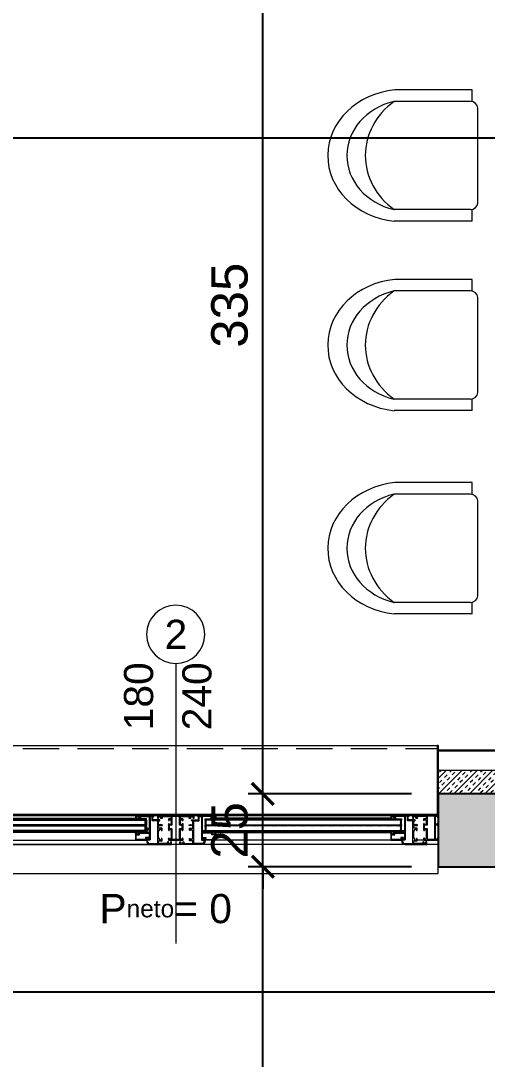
# Model space of a CAD drawing. Header units: centimetres. Extents: x 99002 to 104403, y -55119 to -48358.
# Drawn here: x 101721.1 to 101881.1, y -50423.3 to -50067.4 of the extents above; entities that cross this region are included whole.
import ezdxf

# ---------------------------------------------------------------- set-up
doc = ezdxf.new("R2010")
doc.units = ezdxf.units.CM
doc.header["$LTSCALE"] = 50
doc.header["$MEASUREMENT"] = 0
doc.linetypes.add('CACHE', pattern=[0.375, 0.25, -0.125])
doc.linetypes.add('CONTINU', pattern=[0])
doc.layers.get('0').update_dxf_attribs({"color": 8})
for name, color, linetype in [('BETON COUPE', 3, 'CONTINU'), ('BETON TRAME', 252, 'Continuous'), ('COTE 50ème', 1, 'Continuous')]:
    doc.layers.add(name, color=color, linetype=linetype)
for name, color, linetype, lineweight in [('ISOLATION', 252, 'Continuous', 0), ('mobilimi', 8, 'Continuous', 9), ('WD_Corner', 154, 'Continuous', 5), ('WINDOWS', 21, 'Continuous', 5)]:
    doc.layers.add(name, color=color, linetype=linetype, lineweight=lineweight)
doc.styles.add('GENERATED_STYLE_1', font='arial.ttf')
doc.styles.add('RS_TXT_50', font='arial.ttf', dxfattribs={"height": 12.5})
doc.dimstyles.new('RS_50CM_LINEAIRE', dxfattribs={"dimscale": 5, "dimtxt": 12.5, "dimasz": 1.5, "dimexe": 1, "dimexo": 2.5, "dimgap": 1, "dimtad": 1, "dimdec": 1, "dimrnd": 0.5, "dimdsep": 46, "dimtxsty": 'RS_TXT_50', "dimblk1": 'ARCHTICK', "dimblk2": 'ARCHTICK', "dimsah": 1, "dimcen": 2.5, "dimdle": 1, "dimclrt": 4, "dimadec": 0, "dimazin": 2, "dimtfac": 1, "dimtdec": 1, "dimtix": 1, "dimtmove": 2, "dimatfit": 3, "dimfxl": 1, "dimtolj": 1, "dimtzin": 0, "dimarcsym": 0})
pattern_1 = [(135, (-46708.70849, -43852.52553), (-0.08838834765, -0.08838834765), [])]
pattern_2 = [(135, (-46708.9128, -43852.52553), (-0.2209708691, -0.2209708691), [])]

# ---------------------------------------------------------------- blocks, each defined once
blk = doc.blocks.new('DRITARE POS 2')
at = {"layer": 'WINDOWS'}
h = blk.add_hatch(dxfattribs=at)
h.set_pattern_fill('ANSI31', color=140, scale=2.5, angle=450)
h.set_pattern_definition(pattern_2)
h.paths.add_polyline_path([(-8.71, -80.01), (-8.71, -12.58), (-8.31, -12.58), (-8.31, -80.01)])
h.paths.add_polyline_path([(-6.71, -80.01), (-6.71, -12.58), (-6.31, -12.58), (-6.31, -80.01)])
h.paths.add_polyline_path([(-4.71, -80.02), (-4.71, -12.58), (-4.31, -12.58), (-4.31, -80.02)])
at = {"layer": 'WINDOWS', "transparency": 33554559}
h = blk.add_hatch(dxfattribs=at)
h.set_pattern_fill('ANSI31', color=140, angle=450)
h.set_pattern_definition([(135, (-46708.90849, -43835.52553), (-0.08838834765, -0.08838834765), [])])
h.paths.add_polyline_path([(-6.71, -12.58), (-8.31, -12.58), (-8.31, -12.98), (-6.71, -12.98)])
h.paths.add_polyline_path([(-4.71, -12.58), (-6.31, -12.58), (-6.31, -12.98), (-4.71, -12.98)])
h.paths.add_polyline_path([(-6.71, -79.61), (-8.31, -79.61), (-8.31, -80.01), (-6.71, -80.01)])
h.paths.add_polyline_path([(-4.71, -79.61), (-6.31, -79.61), (-6.31, -80.01), (-4.71, -80.01)])
h = blk.add_hatch(dxfattribs=at)
h.set_pattern_fill('ANSI31', color=256, angle=450)
h.set_pattern_definition([(135, (-46708.71279, -43842.46996), (-0.08838834765, -0.08838834765), [])])
h.paths.add_polyline_path([(-1.74, -12.58), (-1.74, -12.64), (-2.09, -12.64, -0.414214), (-2.15, -12.58), (-2.15, -12.21, -0.247394), (-2.13, -12.16, 1.657435), (-2.37, -12.03), (-2.37, -12.77, 0.414214), (-2.28, -12.86), (-1.81, -12.86, -0.414214), (-1.72, -12.95), (-1.72, -16, -0.414214), (-1.81, -16.09), (-3.16, -16.09, -0.414214), (-3.22, -16.03), (-3.22, -15.03, 0.414214), (-3.31, -14.93), (-3.76, -14.93, -0.414214), (-3.82, -14.88), (-3.82, -11.74, 0.737396), (-3.99, -11.69), (-4.23, -12.04, 0.603122), (-4.15, -12.19), (-4.08, -12.19, -0.414214), (-4.02, -12.25), (-4.02, -14.93), (-4.06, -14.93, 0.414214), (-4.12, -14.99), (-4.12, -15.19, 0.250765), (-4.09, -15.24), (-3.92, -15.37, 0.599022), (-3.84, -15.33), (-3.84, -15.25, -0.414214), (-3.78, -15.19), (-3.52, -15.19, -0.414214), (-3.46, -15.25), (-3.46, -16, -0.414214), (-3.52, -16.05), (-3.78, -16.05, -0.414214), (-3.84, -16), (-3.84, -15.92, 0.599022), (-3.92, -15.88), (-4.09, -16.01, 0.250765), (-4.12, -16.05), (-4.12, -16.26, 0.414214), (-4.06, -16.31), (-1.55, -16.31, 0.414214), (-1.5, -16.26), (-1.5, -12.64), (-1.5, -12.58)])
h = blk.add_hatch(dxfattribs=at)
h.set_pattern_fill('ANSI31', color=256, angle=450)
h.set_pattern_definition(pattern_1)
h.paths.add_polyline_path([(-1.49, -76.33, 0.414214), (-1.55, -76.27), (-4.06, -76.27, 0.414214), (-4.11, -76.33), (-4.11, -76.54, 0.250765), (-4.09, -76.58), (-3.92, -76.71, 0.599022), (-3.83, -76.67), (-3.83, -76.59, -0.414214), (-3.78, -76.54), (-3.51, -76.54, -0.414214), (-3.46, -76.59), (-3.46, -77.34, -0.414214), (-3.51, -77.39), (-3.78, -77.39, -0.414214), (-3.83, -77.34), (-3.83, -77.26, 0.599022), (-3.92, -77.22), (-4.09, -77.35, 0.250765), (-4.11, -77.39), (-4.11, -77.6, 0.414214), (-4.06, -77.66), (-4.02, -77.66), (-4.02, -80.34, -0.414214), (-4.07, -80.4), (-4.15, -80.4, 0.603122), (-4.23, -80.55), (-3.98, -80.9, 0.737396), (-3.81, -80.85), (-3.81, -77.71, -0.414214), (-3.76, -77.66), (-3.31, -77.66, 0.414214), (-3.22, -77.56), (-3.22, -76.55, -0.414214), (-3.16, -76.5), (-1.81, -76.5, -0.414214), (-1.72, -76.59), (-1.72, -79.63, -0.414214), (-1.81, -79.73), (-2.28, -79.73, 0.414214), (-2.37, -79.82), (-2.37, -80.56, 1.657435), (-2.12, -80.43, -0.247394), (-2.15, -80.38), (-2.15, -80.01, -0.414214), (-2.09, -79.95), (-1.74, -79.95), (-1.74, -80.01), (-1.49, -80.01), (-1.49, -79.95)])
at = {"layer": 'WINDOWS'}
h = blk.add_hatch(dxfattribs=at)
h.set_pattern_fill('ANSI31', color=256, angle=450)
h.set_pattern_definition(pattern_1)
h.paths.add_polyline_path([(-9.61, -85.22, -0.414214), (-9.56, -85.16), (-9.26, -85.16, -0.414214), (-9.2, -85.22), (-9.2, -85.44, 1), (-9, -85.44), (-9, -84.9, 0.250765), (-9.02, -84.86), (-9.19, -84.74, 0.599022), (-9.28, -84.79), (-9.28, -84.87, -0.414214), (-9.33, -84.92), (-9.59, -84.92, -0.414214), (-9.65, -84.87), (-9.65, -84.08, -0.414214), (-9.59, -84.03), (-9.33, -84.03, -0.414214), (-9.28, -84.08), (-9.28, -84.19, 0.599022), (-9.19, -84.24), (-9.02, -84.13, 0.250765), (-9, -84.08), (-9, -83.84, 0.414214), (-9.05, -83.78), (-9.84, -83.78, 0.414214), (-9.89, -83.84), (-9.89, -90.06), (-9.89, -96.27, 0.414214), (-9.84, -96.33), (-9.05, -96.33, 0.414214), (-9, -96.27), (-9, -96.03, 0.250765), (-9.02, -95.98), (-9.19, -95.87, 0.599022), (-9.28, -95.92), (-9.28, -96.03, -0.414214), (-9.33, -96.08), (-9.59, -96.08, -0.414214), (-9.65, -96.03), (-9.65, -95.24, -0.414214), (-9.59, -95.19), (-9.33, -95.19, -0.414214), (-9.28, -95.24), (-9.28, -95.32, 0.599022), (-9.19, -95.37), (-9.02, -95.25, 0.250765), (-9, -95.21), (-9, -94.68, 1), (-9.2, -94.68), (-9.2, -94.89, -0.414214), (-9.26, -94.95), (-9.56, -94.95, -0.414214), (-9.61, -94.89), (-9.61, -91.72, -0.414214), (-9.56, -91.66), (-8.83, -91.66, -0.414214), (-8.74, -91.75), (-8.74, -92.41, 0.414214), (-8.55, -92.59), (-8.29, -92.59, 0.198912), (-8.25, -92.58), (-8.19, -92.52, 0.198912), (-8.18, -92.48), (-8.18, -92.37, 0.414214), (-8.23, -92.31), (-8.4, -92.31, -0.414214), (-8.46, -92.26), (-8.46, -91.75, -0.414214), (-8.36, -91.66), (-6.91, -91.66, -0.414214), (-6.81, -91.75), (-6.81, -92.26, -0.414214), (-6.87, -92.31), (-7.04, -92.31, 0.414214), (-7.09, -92.37), (-7.09, -92.48, 0.198912), (-7.08, -92.52), (-7.02, -92.58, 0.198912), (-6.98, -92.59), (-4.97, -92.59, 0.198912), (-4.93, -92.58), (-4.78, -92.42, 0.198912), (-4.76, -92.38), (-4.76, -92.31, 0.414214), (-4.82, -92.26), (-5, -92.26, -0.340481), (-5.13, -92.16), (-5.13, -91.75, -0.414214), (-5.04, -91.66), (-1.87, -91.66, -0.414214), (-1.77, -91.75), (-1.77, -92.16, -0.414214), (-1.87, -92.26), (-2.09, -92.26, 0.414214), (-2.15, -92.31), (-2.15, -92.38, 0.198912), (-2.13, -92.42), (-1.98, -92.58, 0.198912), (-1.94, -92.59), (-1.55, -92.59, 0.414214), (-1.49, -92.54), (-1.49, -90.06), (-1.49, -87.57, 0.414214), (-1.55, -87.52), (-1.94, -87.52, 0.198912), (-1.98, -87.53), (-2.13, -87.69, 0.198912), (-2.15, -87.73), (-2.15, -87.8, 0.414214), (-2.09, -87.85), (-1.87, -87.85, -0.414214), (-1.77, -87.95), (-1.77, -88.36, -0.414214), (-1.87, -88.45), (-5.04, -88.45, -0.414214), (-5.13, -88.36), (-5.13, -87.95, -0.340481), (-5, -87.85), (-4.82, -87.85, 0.414214), (-4.76, -87.8), (-4.76, -87.73, 0.198912), (-4.78, -87.69), (-4.93, -87.53, 0.198912), (-4.97, -87.52), (-6.98, -87.52, 0.198912), (-7.02, -87.53), (-7.08, -87.59, 0.198912), (-7.09, -87.63), (-7.09, -87.74, 0.414214), (-7.04, -87.8), (-6.87, -87.8, -0.414214), (-6.81, -87.85), (-6.81, -88.36, -0.414214), (-6.91, -88.45), (-8.36, -88.45, -0.414214), (-8.46, -88.36), (-8.46, -87.85, -0.414214), (-8.4, -87.8), (-8.23, -87.8, 0.414214), (-8.18, -87.74), (-8.18, -87.63, 0.198912), (-8.19, -87.59), (-8.25, -87.53, 0.198912), (-8.29, -87.52), (-8.55, -87.52, 0.414214), (-8.74, -87.7), (-8.74, -88.36, -0.414214), (-8.83, -88.45), (-9.56, -88.45, -0.414214), (-9.61, -88.39)])
h.paths.add_polyline_path([(-9.56, -88.73), (-6.63, -88.73), (-6.53, -88.64), (-6.53, -87.89), (-6.44, -87.8), (-5.51, -87.8), (-5.41, -87.89), (-5.41, -88.64), (-5.32, -88.73), (-1.83, -88.73), (-1.77, -88.79), (-1.77, -90.06), (-1.77, -91.32), (-1.83, -91.38), (-5.32, -91.38), (-5.41, -91.47), (-5.41, -92.22), (-5.51, -92.31), (-6.44, -92.31), (-6.53, -92.22), (-6.53, -91.47), (-6.63, -91.38), (-9.56, -91.38), (-9.61, -91.32), (-9.61, -90.06), (-9.61, -88.79)], flags=16)
at = {"layer": 'WINDOWS', "transparency": 33554559}
h = blk.add_hatch(dxfattribs=at)
h.set_pattern_fill('ANSI31', color=256, angle=450)
h.set_pattern_definition(pattern_1)
h.paths.add_polyline_path([(-1.49, -100.16), (-1.49, -100.1), (-1.74, -100.1), (-1.74, -100.16), (-2.09, -100.16, -0.414214), (-2.15, -100.1), (-2.15, -99.73, -0.247394), (-2.12, -99.68, 1.657435), (-2.37, -99.55), (-2.37, -100.29, 0.414214), (-2.28, -100.38), (-1.81, -100.38, -0.414214), (-1.72, -100.48), (-1.72, -103.52, -0.414214), (-1.81, -103.61), (-3.16, -103.61, -0.414214), (-3.22, -103.56), (-3.22, -102.55, 0.414214), (-3.31, -102.46), (-3.76, -102.46, -0.414214), (-3.81, -102.4), (-3.81, -99.26, 0.737396), (-3.98, -99.21), (-4.23, -99.57, 0.603122), (-4.15, -99.71), (-4.07, -99.71, -0.414214), (-4.02, -99.77), (-4.02, -102.46), (-4.06, -102.46, 0.414214), (-4.11, -102.51), (-4.11, -102.72, 0.250765), (-4.09, -102.76), (-3.92, -102.89, 0.599022), (-3.83, -102.85), (-3.83, -102.77, -0.414214), (-3.78, -102.72), (-3.51, -102.72, -0.414214), (-3.46, -102.77), (-3.46, -103.52, -0.414214), (-3.51, -103.58), (-3.78, -103.58, -0.414214), (-3.83, -103.52), (-3.83, -103.44, 0.599022), (-3.92, -103.4), (-4.09, -103.53, 0.250765), (-4.11, -103.58), (-4.11, -103.78, 0.414214), (-4.06, -103.84), (-1.55, -103.84, 0.414214), (-1.49, -103.78)])
at = {"layer": 'WINDOWS'}
h = blk.add_hatch(dxfattribs=at)
h.set_pattern_fill('ANSI31', color=140, scale=2.5, angle=450)
h.set_pattern_definition(pattern_2)
h.paths.add_polyline_path([(-8.71, -100.09), (-8.71, -167.42), (-8.31, -167.42), (-8.31, -100.09)])
h.paths.add_polyline_path([(-6.71, -100.09), (-6.71, -167.42), (-6.31, -167.42), (-6.31, -100.09)])
h.paths.add_polyline_path([(-4.71, -100.09), (-4.71, -167.42), (-4.31, -167.42), (-4.31, -100.09)])
at = {"layer": 'WINDOWS', "transparency": 33554559}
h = blk.add_hatch(dxfattribs=at)
h.set_pattern_fill('ANSI31', color=140, angle=450)
h.set_pattern_definition([(135, (-46708.90849, -43869.52553), (-0.08838834765, -0.08838834765), [])])
h.paths.add_polyline_path([(-6.71, -167.42), (-8.31, -167.42), (-8.31, -167.02), (-6.71, -167.02)])
h.paths.add_polyline_path([(-4.71, -167.42), (-6.31, -167.42), (-6.31, -167.02), (-4.71, -167.02)])
h.paths.add_polyline_path([(-6.71, -100.49), (-8.31, -100.49), (-8.31, -100.09), (-6.71, -100.09)])
h.paths.add_polyline_path([(-4.71, -100.49), (-6.31, -100.49), (-6.31, -100.09), (-4.71, -100.09)])
at = {"layer": 'WINDOWS', "color": 165, "linetype": 'CACHE'}
blk.add_line((-32.9, -180), (-32.9, 0), dxfattribs=at)
at = {"layer": 'WINDOWS'}
for p, q in [((-1.5, -4.97), (-1.5, -7.22)), ((-9.9, -8.75), (-9.9, -10.08)), ((-0.01, -11.48), (0, -81.19)), ((-9.89, -16.28), (-9.89, -76.34)), ((-9, -16.26), (-9, -76.34)), ((-4.11, -76.33), (-4.12, -16.26)), ((-1.5, -16.26), (-1.49, -76.33)), ((-5.98, -80.95), (-7.66, -80.95)), ((-0.01, -168.52), (0, -98.92)), ((-9.89, -163.72), (-9.89, -103.78)), ((-9, -163.74), (-9, -103.78)), ((-4.11, -103.78), (-4.12, -163.74)), ((-1.5, -163.74), (-1.49, -103.78))]:
    blk.add_line(p, q, dxfattribs=at)
at = {"layer": 'WINDOWS', "color": 165}
blk.add_line((-61.99, -90.06), (34.01, -90.06), dxfattribs=at)
for points in [[(-9.9, 0), (-9.9, -180), (-33.9, -180), (-33.9, 0)], [(-9.9, 0), (-33.9, 0), (-33.9, -0.4), (-10.3, -0.4)], [(-10.3, -179.6), (-10.3, -0.4), (-9.9, 0), (-9.9, -180)], [(0, 0), (0, -180), (10, -180), (10, 0)]]:
    blk.add_lwpolyline(points, close=True, dxfattribs=at)
at = {"layer": 'WINDOWS'}
for points in [[(-7.08, -5), (-7.02, -5.06, 0.198912), (-6.98, -5.08), (-4.97, -5.08, 0.198912), (-4.93, -5.06), (-4.78, -4.91, 0.198912), (-4.76, -4.87), (-4.76, -4.8, 0.414214), (-4.82, -4.74), (-5.01, -4.74, -0.340481), (-5.14, -4.65), (-5.14, -4.24, -0.414214), (-5.04, -4.14), (-1.87, -4.14, -0.414214), (-1.78, -4.24), (-1.78, -4.65, -0.414214), (-1.87, -4.74), (-2.09, -4.74, 0.414214), (-2.15, -4.8), (-2.15, -4.87, 0.198912), (-2.13, -4.91), (-1.98, -5.06, 0.198912), (-1.94, -5.08), (-1.55, -5.08, 0.414214), (-1.5, -5.02), (-1.5, -0.06, 0.414214), (-1.55, 0), (-2.13, 0, 0.322823), (-2.19, -0.04), (-2.24, -0.21, 0.511918), (-2.19, -0.28), (-1.87, -0.28, -0.414214), (-1.78, -0.37), (-1.78, -0.84, -0.414214), (-1.87, -0.93), (-6.57, -0.93, -0.414214), (-6.67, -0.84), (-6.67, -0.37, -0.414214), (-6.57, -0.28), (-6.44, -0.28, 0.511918), (-6.39, -0.21), (-6.45, -0.04, 0.322823), (-6.5, 0), (-7.12, 0, 0.322823), (-7.17, -0.04), (-7.23, -0.21, 0.511918), (-7.17, -0.28), (-7.04, -0.28, -0.414214), (-6.95, -0.37), (-6.95, -0.84, -0.414214), (-7.04, -0.93), (-9.52, -0.93, -0.414214), (-9.62, -0.84), (-9.62, -0.37, -0.414214), (-9.52, -0.28), (-9.21, -0.28, 0.511918), (-9.15, -0.21), (-9.21, -0.04, 0.322823), (-9.26, 0), (-9.84, 0, 0.414214), (-9.9, -0.06), (-9.9, -8.75, 0.414214), (-9.84, -8.81), (-9.06, -8.81, 0.414214), (-9, -8.75), (-9, -8.51, 0.250765), (-9.03, -8.47), (-9.19, -8.35, 0.599022), (-9.28, -8.4), (-9.28, -8.51, -0.414214), (-9.34, -8.57), (-9.6, -8.57, -0.414214), (-9.65, -8.51), (-9.65, -7.73, -0.414214), (-9.6, -7.67), (-9.34, -7.67, -0.414214), (-9.28, -7.73), (-9.28, -7.8, 0.599022), (-9.19, -7.85), (-9.03, -7.74, 0.250765), (-9, -7.69), (-9, -7.16, 1), (-9.21, -7.16), (-9.21, -7.37, -0.414214), (-9.26, -7.43), (-9.56, -7.43, -0.414214), (-9.62, -7.37), (-9.62, -4.2, -0.414214), (-9.56, -4.14), (-8.83, -4.14, -0.414214), (-8.74, -4.24), (-8.74, -4.89, 0.414214), (-8.55, -5.08), (-8.3, -5.08, 0.198912), (-8.26, -5.06), (-8.2, -5, 0.198912), (-8.18, -4.96), (-8.18, -4.85, 0.414214), (-8.24, -4.8), (-8.4, -4.8, -0.414214), (-8.46, -4.74), (-8.46, -4.24, -0.414214), (-8.37, -4.14), (-6.91, -4.14, -0.414214), (-6.82, -4.24), (-6.82, -4.74, -0.414214), (-6.87, -4.8), (-7.04, -4.8, 0.414214), (-7.1, -4.85), (-7.1, -4.96, 0.198912)], [(0, -4.01, 0.414214), (-0.06, -3.96), (-0.84, -3.96, 0.414214), (-0.9, -4.01), (-0.9, -4.22, 0.250765), (-0.88, -4.27), (-0.71, -4.4, 0.599022), (-0.62, -4.35), (-0.62, -4.26, -0.414214), (-0.56, -4.2), (-0.3, -4.2, -0.414214), (-0.25, -4.26), (-0.25, -5.04, -0.414214), (-0.3, -5.1), (-0.56, -5.1, -0.414214), (-0.62, -5.04), (-0.62, -4.95, 0.599022), (-0.71, -4.9), (-0.88, -5.03, 0.250765), (-0.9, -5.08), (-0.9, -5.28, 0.414214), (-0.84, -5.34), (-0.34, -5.34, -0.414214), (-0.28, -5.39), (-0.28, -8.34, -0.414214), (-0.38, -8.44), (-1.12, -8.44, -0.414214), (-1.22, -8.34), (-1.22, -7.32, 0.414214), (-1.31, -7.22), (-1.87, -7.22, 0.414214), (-1.96, -7.32), (-1.96, -7.45, 0.414214), (-1.91, -7.5), (-1.55, -7.5, -0.414214), (-1.5, -7.56), (-1.5, -8.01, -0.414214), (-1.55, -8.06), (-1.91, -8.06, 0.414214), (-1.96, -8.12), (-1.96, -8.38, -0.414214), (-2.02, -8.44), (-4.71, -8.44, -0.414214), (-4.76, -8.38), (-4.76, -8.12, 0.414214), (-4.82, -8.06), (-5.17, -8.06, -0.414214), (-5.23, -8.01), (-5.23, -7.56, -0.414214), (-5.17, -7.5), (-4.82, -7.5, 0.414214), (-4.76, -7.45), (-4.76, -7.32, 0.414214), (-4.86, -7.22), (-5.42, -7.22, 0.414214), (-5.51, -7.32), (-5.51, -8.34, -0.414214), (-5.6, -8.44), (-6.39, -8.44, -0.414214), (-6.48, -8.34), (-6.48, -7.22, 0.809546), (-6.66, -7.19), (-6.85, -7.61, 0.543142), (-6.8, -7.69, -0.414214), (-6.74, -7.75), (-6.74, -8.34, -0.414214), (-6.84, -8.44), (-8.07, -8.44, -0.414214), (-8.12, -8.38), (-8.12, -8.03, 0.414214), (-8.18, -7.97), (-8.35, -7.97, 0.414214), (-8.4, -8.03), (-8.4, -10.25, -0.414214), (-8.5, -10.34), (-9.56, -10.34, -0.414214), (-9.62, -10.29), (-9.62, -10.08, 0.414214), (-9.67, -10.02), (-9.84, -10.02, 0.414214), (-9.9, -10.08), (-9.9, -16.26, 0.414214), (-9.84, -16.31), (-9.06, -16.31, 0.414214), (-9, -16.26), (-9, -16.05, 0.250765), (-9.03, -16.01), (-9.19, -15.88, 0.599022), (-9.28, -15.92), (-9.28, -16.02, -0.414214), (-9.34, -16.07), (-9.6, -16.07, -0.414214), (-9.65, -16.02), (-9.65, -15.23, -0.414214), (-9.6, -15.18), (-9.34, -15.18, -0.414214), (-9.28, -15.23), (-9.28, -15.33, 0.599022), (-9.19, -15.37), (-9.03, -15.24, 0.250765), (-9, -15.19), (-9, -14.62, 0.414214), (-9.06, -14.56), (-9.15, -14.56, 0.414214), (-9.21, -14.62), (-9.21, -14.88, -0.414214), (-9.26, -14.93), (-9.56, -14.93, -0.414214), (-9.62, -14.88), (-9.62, -11.7, -0.414214), (-9.56, -11.65), (-4.73, -11.65, -0.414214), (-4.68, -11.7), (-4.68, -12.53, 0.414214), (-4.62, -12.58), (-4.23, -12.58, 0.198912), (-4.19, -12.56), (-4.04, -12.41, 0.198912), (-4.02, -12.37), (-4.02, -12.3, 0.414214), (-4.08, -12.25), (-4.3, -12.25, -0.414214), (-4.4, -12.15), (-4.4, -11.74, -0.414214), (-4.3, -11.65), (-1.87, -11.65, -0.414214), (-1.78, -11.74), (-1.78, -12.15, -0.414214), (-1.87, -12.25), (-2.09, -12.25, 0.414214), (-2.15, -12.3), (-2.15, -12.37, 0.198912), (-2.13, -12.41), (-1.98, -12.56, 0.198912), (-1.94, -12.58), (-1.22, -12.58, 0.414214), (0, -11.37)], [(-1.5, -12.21, 0.414214), (-1.4, -12.3), (-1.18, -12.3), (-1.18, -12.3, 0.414214), (-0.28, -11.37), (-0.28, -8.77, 0.414214), (-0.34, -8.72), (-8.07, -8.72, 0.414214), (-8.12, -8.77), (-8.12, -10.53, -0.414214), (-8.22, -10.62), (-9.52, -10.62, 0.414214), (-9.62, -10.71), (-9.62, -11.27, 0.414214), (-9.52, -11.37), (-1.59, -11.37, -0.414214), (-1.5, -11.46)], [(-1.74, -12.64), (-2.09, -12.64, -0.414214), (-2.15, -12.58), (-2.15, -12.21, -0.247394), (-2.13, -12.16, 1.657435), (-2.37, -12.03), (-2.37, -12.77, 0.414214), (-2.28, -12.86), (-1.81, -12.86, -0.414214), (-1.72, -12.95), (-1.72, -16, -0.414214), (-1.81, -16.09), (-3.16, -16.09, -0.414214), (-3.22, -16.03), (-3.22, -15.03, 0.414214), (-3.31, -14.93), (-3.76, -14.93, -0.414214), (-3.82, -14.88), (-3.82, -11.74, 0.737396), (-3.99, -11.69), (-4.23, -12.04, 0.603122), (-4.15, -12.19), (-4.08, -12.19, -0.414214), (-4.02, -12.25), (-4.02, -14.93), (-4.06, -14.93, 0.414214), (-4.12, -14.99), (-4.12, -15.19, 0.250765), (-4.09, -15.24), (-3.92, -15.37, 0.599022), (-3.84, -15.33), (-3.84, -15.25, -0.414214), (-3.78, -15.19), (-3.52, -15.19, -0.414214), (-3.46, -15.25), (-3.46, -16, -0.414214), (-3.52, -16.05), (-3.78, -16.05, -0.414214), (-3.84, -16), (-3.84, -15.92, 0.599022), (-3.92, -15.88), (-4.09, -16.01, 0.250765), (-4.12, -16.05), (-4.12, -16.26, 0.414214), (-4.06, -16.31), (-1.55, -16.31, 0.414214), (-1.5, -16.26), (-1.5, -12.64), (-1.5, -12.58), (-1.74, -12.58)], [(0, -88.58, -0.414214), (-0.06, -88.64), (-0.84, -88.64, -0.414214), (-0.9, -88.58), (-0.9, -88.38, -0.250765), (-0.87, -88.33), (-0.7, -88.2, -0.599022), (-0.62, -88.24), (-0.62, -88.34, 0.414214), (-0.56, -88.39), (-0.3, -88.39, 0.414214), (-0.24, -88.34), (-0.24, -87.55, 0.414214), (-0.3, -87.5), (-0.56, -87.5, 0.414214), (-0.62, -87.55), (-0.62, -87.65, -0.599022), (-0.7, -87.69), (-0.87, -87.56, -0.250765), (-0.9, -87.52), (-0.9, -87.31, -0.414214), (-0.84, -87.26), (-0.34, -87.26, 0.414214), (-0.28, -87.2), (-0.28, -84.25, 0.414214), (-0.37, -84.16), (-1.12, -84.16, 0.414214), (-1.21, -84.25), (-1.21, -85.28, -0.414214), (-1.31, -85.37), (-1.87, -85.37, -0.414214), (-1.96, -85.28), (-1.96, -85.15, -0.414214), (-1.9, -85.09), (-1.55, -85.09, 0.414214), (-1.49, -85.03), (-1.49, -84.59, 0.414214), (-1.55, -84.53), (-1.9, -84.53, -0.414214), (-1.96, -84.47), (-1.96, -84.21, 0.414214), (-2.02, -84.16), (-4.7, -84.16, 0.414214), (-4.76, -84.21), (-4.76, -84.47, -0.414214), (-4.82, -84.53), (-5.17, -84.53, 0.414214), (-5.23, -84.59), (-5.23, -85.03, 0.414214), (-5.17, -85.09), (-4.82, -85.09, -0.414214), (-4.76, -85.15), (-4.76, -85.28, -0.414214), (-4.85, -85.37), (-5.41, -85.37, -0.414214), (-5.51, -85.28), (-5.51, -84.25, 0.414214), (-5.6, -84.16), (-6.38, -84.16, 0.414214), (-6.48, -84.25), (-6.48, -85.37, -0.809546), (-6.66, -85.41), (-6.85, -84.98, -0.543142), (-6.79, -84.9, 0.414214), (-6.74, -84.85), (-6.74, -84.25, 0.414214), (-6.83, -84.16), (-8.06, -84.16, 0.414214), (-8.12, -84.21), (-8.12, -84.57, -0.414214), (-8.18, -84.62), (-8.34, -84.62, -0.414214), (-8.4, -84.57), (-8.4, -82.35, 0.414214), (-8.49, -82.25), (-9.56, -82.25, 0.414214), (-9.61, -82.31), (-9.61, -82.51, -0.414214), (-9.67, -82.57), (-9.84, -82.57, -0.414214), (-9.89, -82.51), (-9.89, -76.34, -0.414214), (-9.84, -76.28), (-9.05, -76.28, -0.414214), (-9, -76.34), (-9, -76.54, -0.250765), (-9.02, -76.59), (-9.19, -76.72, -0.599022), (-9.28, -76.67), (-9.28, -76.58, 0.414214), (-9.33, -76.52), (-9.59, -76.52, 0.414214), (-9.65, -76.58), (-9.65, -77.36, 0.414214), (-9.59, -77.42), (-9.33, -77.42, 0.414214), (-9.28, -77.36), (-9.28, -77.27, -0.599022), (-9.19, -77.22), (-9.02, -77.35, -0.250765), (-9, -77.4), (-9, -77.98, -0.414214), (-9.05, -78.03), (-9.15, -78.03, -0.414214), (-9.2, -77.98), (-9.2, -77.72, 0.414214), (-9.26, -77.66), (-9.56, -77.66, 0.414214), (-9.61, -77.72), (-9.61, -80.89, 0.414214), (-9.56, -80.95), (-4.82, -80.95, 0.414214), (-4.76, -80.89), (-4.76, -80.07, -0.414214), (-4.71, -80.01), (-4.32, -80.01, -0.198912), (-4.28, -80.03), (-4.13, -80.18, -0.198912), (-4.11, -80.22), (-4.11, -80.29, -0.414214), (-4.17, -80.35), (-4.39, -80.35, 0.414214), (-4.48, -80.44), (-4.48, -80.85, 0.414214), (-4.39, -80.95), (-1.87, -80.95, 0.414214), (-1.77, -80.85), (-1.77, -80.44, 0.414214), (-1.87, -80.35), (-2.09, -80.35, -0.414214), (-2.15, -80.29), (-2.15, -80.22, -0.198912), (-2.13, -80.18), (-1.98, -80.03, -0.198912), (-1.94, -80.01), (-1.21, -80.01, -0.414214), (0, -81.23)], [(-1.74, -79.95), (-2.09, -79.95, 0.414214), (-2.15, -80.01), (-2.15, -80.38, 0.247394), (-2.12, -80.43, -1.657435), (-2.37, -80.56), (-2.37, -79.82, -0.414214), (-2.28, -79.73), (-1.81, -79.73, 0.414214), (-1.72, -79.63), (-1.72, -76.59, 0.414214), (-1.81, -76.5), (-3.16, -76.5, 0.414214), (-3.22, -76.55), (-3.22, -77.56, -0.414214), (-3.31, -77.66), (-3.76, -77.66, 0.414214), (-3.81, -77.71), (-3.81, -80.85, -0.737396), (-3.98, -80.9), (-4.23, -80.55, -0.603122), (-4.15, -80.4), (-4.07, -80.4, 0.414214), (-4.02, -80.34), (-4.02, -77.66), (-4.06, -77.66, -0.414214), (-4.11, -77.6), (-4.11, -77.39, -0.250765), (-4.09, -77.35), (-3.92, -77.22, -0.599022), (-3.83, -77.26), (-3.83, -77.34, 0.414214), (-3.78, -77.39), (-3.51, -77.39, 0.414214), (-3.46, -77.34), (-3.46, -76.59, 0.414214), (-3.51, -76.54), (-3.78, -76.54, 0.414214), (-3.83, -76.59), (-3.83, -76.67, -0.599022), (-3.92, -76.71), (-4.09, -76.58, -0.250765), (-4.11, -76.54), (-4.11, -76.33, -0.414214), (-4.06, -76.27), (-1.55, -76.27, -0.414214), (-1.49, -76.33), (-1.49, -79.95), (-1.49, -80.01), (-1.74, -80.01)], [(-1.49, -80.39, -0.414214), (-1.4, -80.29), (-1.18, -80.29), (-1.18, -80.29, -0.414214), (-0.28, -81.23), (-0.28, -83.82, -0.414214), (-0.34, -83.88), (-8.06, -83.88, -0.414214), (-8.12, -83.82), (-8.12, -82.07, 0.414214), (-8.21, -81.97), (-9.52, -81.97, -0.414214), (-9.61, -81.88), (-9.61, -81.32, -0.414214), (-9.52, -81.23), (-1.59, -81.23, 0.414214), (-1.49, -81.13)], [(-1.49, -90.06), (-1.49, -87.57, 0.414214), (-1.55, -87.52), (-1.94, -87.52, 0.198912), (-1.98, -87.53), (-2.13, -87.69, 0.198912), (-2.15, -87.73), (-2.15, -87.8, 0.414214), (-2.09, -87.85), (-1.87, -87.85, -0.414214), (-1.77, -87.95), (-1.77, -88.36, -0.414214), (-1.87, -88.45), (-5.04, -88.45, -0.414214), (-5.13, -88.36), (-5.13, -87.95, -0.340481), (-5, -87.85), (-4.82, -87.85, 0.414214), (-4.76, -87.8), (-4.76, -87.73, 0.198912), (-4.78, -87.69), (-4.93, -87.53, 0.198912), (-4.97, -87.52), (-6.98, -87.52, 0.198912), (-7.02, -87.53), (-7.08, -87.59, 0.198912), (-7.09, -87.63), (-7.09, -87.74, 0.414214), (-7.04, -87.8), (-6.87, -87.8, -0.414214), (-6.81, -87.85), (-6.81, -88.36, -0.414214), (-6.91, -88.45), (-8.36, -88.45, -0.414214), (-8.46, -88.36), (-8.46, -87.85, -0.414214), (-8.4, -87.8), (-8.23, -87.8, 0.414214), (-8.18, -87.74), (-8.18, -87.63, 0.198912), (-8.19, -87.59), (-8.25, -87.53, 0.198912), (-8.29, -87.52), (-8.55, -87.52, 0.414214), (-8.74, -87.7), (-8.74, -88.36, -0.414214), (-8.83, -88.45), (-9.56, -88.45, -0.414214), (-9.61, -88.39), (-9.61, -85.22, -0.414214), (-9.56, -85.16), (-9.26, -85.16, -0.414214), (-9.2, -85.22), (-9.2, -85.44, 1), (-9, -85.44), (-9, -84.9, 0.250765), (-9.02, -84.86), (-9.19, -84.74, 0.599022), (-9.28, -84.79), (-9.28, -84.87, -0.414214), (-9.33, -84.92), (-9.59, -84.92, -0.414214), (-9.65, -84.87), (-9.65, -84.08, -0.414214), (-9.59, -84.03), (-9.33, -84.03, -0.414214), (-9.28, -84.08), (-9.28, -84.19, 0.599022), (-9.19, -84.24), (-9.02, -84.13, 0.250765), (-9, -84.08), (-9, -83.84, 0.414214), (-9.05, -83.78), (-9.84, -83.78, 0.414214), (-9.89, -83.84), (-9.89, -90.06), (-9.89, -96.27, 0.414214), (-9.84, -96.33), (-9.05, -96.33, 0.414214), (-9, -96.27), (-9, -96.03, 0.250765), (-9.02, -95.98), (-9.19, -95.87, 0.599022), (-9.28, -95.92), (-9.28, -96.03, -0.414214), (-9.33, -96.08), (-9.59, -96.08, -0.414214), (-9.65, -96.03), (-9.65, -95.24, -0.414214), (-9.59, -95.19), (-9.33, -95.19, -0.414214), (-9.28, -95.24), (-9.28, -95.32, 0.599022), (-9.19, -95.37), (-9.02, -95.25, 0.250765), (-9, -95.21), (-9, -94.68, 1), (-9.2, -94.68), (-9.2, -94.89, -0.414214), (-9.26, -94.95), (-9.56, -94.95, -0.414214), (-9.61, -94.89), (-9.61, -91.72, -0.414214), (-9.56, -91.66), (-8.83, -91.66, -0.414214), (-8.74, -91.75), (-8.74, -92.41, 0.414214), (-8.55, -92.59), (-8.29, -92.59, 0.198912), (-8.25, -92.58), (-8.19, -92.52, 0.198912), (-8.18, -92.48), (-8.18, -92.37, 0.414214), (-8.23, -92.31), (-8.4, -92.31, -0.414214), (-8.46, -92.26), (-8.46, -91.75, -0.414214), (-8.36, -91.66), (-6.91, -91.66, -0.414214), (-6.81, -91.75), (-6.81, -92.26, -0.414214), (-6.87, -92.31), (-7.04, -92.31, 0.414214), (-7.09, -92.37), (-7.09, -92.48, 0.198912), (-7.08, -92.52), (-7.02, -92.58, 0.198912), (-6.98, -92.59), (-4.97, -92.59, 0.198912), (-4.93, -92.58), (-4.78, -92.42, 0.198912), (-4.76, -92.38), (-4.76, -92.31, 0.414214), (-4.82, -92.26), (-5, -92.26, -0.340481), (-5.13, -92.16), (-5.13, -91.75, -0.414214), (-5.04, -91.66), (-1.87, -91.66, -0.414214), (-1.77, -91.75), (-1.77, -92.16, -0.414214), (-1.87, -92.26), (-2.09, -92.26, 0.414214), (-2.15, -92.31), (-2.15, -92.38, 0.198912), (-2.13, -92.42), (-1.98, -92.58, 0.198912), (-1.94, -92.59), (-1.55, -92.59, 0.414214), (-1.49, -92.54)], [(0, -91.53, 0.414214), (-0.06, -91.47), (-0.84, -91.47, 0.414214), (-0.9, -91.53), (-0.9, -91.74, 0.250765), (-0.87, -91.78), (-0.7, -91.91, 0.599022), (-0.62, -91.87), (-0.62, -91.77, -0.414214), (-0.56, -91.72), (-0.3, -91.72, -0.414214), (-0.24, -91.77), (-0.24, -92.56, -0.414214), (-0.3, -92.61), (-0.56, -92.61, -0.414214), (-0.62, -92.56), (-0.62, -92.46, 0.599022), (-0.7, -92.42), (-0.87, -92.55, 0.250765), (-0.9, -92.59), (-0.9, -92.8, 0.414214), (-0.84, -92.86), (-0.34, -92.86, -0.414214), (-0.28, -92.91), (-0.28, -95.86, -0.414214), (-0.37, -95.95), (-1.12, -95.95, -0.414214), (-1.21, -95.86), (-1.21, -94.83, 0.414214), (-1.31, -94.74), (-1.87, -94.74, 0.414214), (-1.96, -94.83), (-1.96, -94.96, 0.414214), (-1.9, -95.02), (-1.55, -95.02, -0.414214), (-1.49, -95.08), (-1.49, -95.52, -0.414214), (-1.55, -95.58), (-1.9, -95.58, 0.414214), (-1.96, -95.64), (-1.96, -95.9, -0.414214), (-2.02, -95.95), (-4.7, -95.95, -0.414214), (-4.76, -95.9), (-4.76, -95.64, 0.414214), (-4.82, -95.58), (-5.17, -95.58, -0.414214), (-5.23, -95.52), (-5.23, -95.08, -0.414214), (-5.17, -95.02), (-4.82, -95.02, 0.414214), (-4.76, -94.96), (-4.76, -94.83, 0.414214), (-4.85, -94.74), (-5.41, -94.74, 0.414214), (-5.51, -94.83), (-5.51, -95.86, -0.414214), (-5.6, -95.95), (-6.38, -95.95, -0.414214), (-6.48, -95.86), (-6.48, -94.74, 0.809546), (-6.66, -94.7), (-6.85, -95.13, 0.543142), (-6.79, -95.21, -0.414214), (-6.74, -95.26), (-6.74, -95.86, -0.414214), (-6.83, -95.95), (-8.06, -95.95, -0.414214), (-8.12, -95.9), (-8.12, -95.54, 0.414214), (-8.18, -95.49), (-8.34, -95.49, 0.414214), (-8.4, -95.54), (-8.4, -97.76, -0.414214), (-8.49, -97.86), (-9.56, -97.86, -0.414214), (-9.61, -97.8), (-9.61, -97.6, 0.414214), (-9.67, -97.54), (-9.84, -97.54, 0.414214), (-9.89, -97.6), (-9.89, -103.78, 0.414214), (-9.84, -103.83), (-9.05, -103.83, 0.414214), (-9, -103.78), (-9, -103.57, 0.250765), (-9.02, -103.52), (-9.19, -103.39, 0.599022), (-9.28, -103.44), (-9.28, -103.53, -0.414214), (-9.33, -103.59), (-9.59, -103.59, -0.414214), (-9.65, -103.53), (-9.65, -102.75, -0.414214), (-9.59, -102.69), (-9.33, -102.69, -0.414214), (-9.28, -102.75), (-9.28, -102.84, 0.599022), (-9.19, -102.89), (-9.02, -102.76, 0.250765), (-9, -102.71), (-9, -102.13, 0.414214), (-9.05, -102.08), (-9.15, -102.08, 0.414214), (-9.2, -102.13), (-9.2, -102.39, -0.414214), (-9.26, -102.45), (-9.56, -102.45, -0.414214), (-9.61, -102.39), (-9.61, -99.22, -0.414214), (-9.56, -99.16), (-5.47, -99.16, -0.414214), (-5.41, -99.22), (-5.41, -100.04, 0.414214), (-5.36, -100.1), (-4.97, -100.1, 0.198912), (-4.93, -100.08), (-4.78, -99.93, 0.198912), (-4.76, -99.89), (-4.76, -99.82, 0.414214), (-4.82, -99.76), (-5.04, -99.76, -0.414214), (-5.13, -99.67), (-5.13, -99.26, -0.414214), (-5.04, -99.16), (-1.87, -99.16, -0.414214), (-1.77, -99.26), (-1.77, -99.67, -0.414214), (-1.87, -99.76), (-2.09, -99.76, 0.414214), (-2.15, -99.82), (-2.15, -99.89, 0.198912), (-2.13, -99.93), (-1.98, -100.08, 0.198912), (-1.94, -100.1), (-1.21, -100.1, 0.414214), (0, -98.88)], [(-1.49, -99.72, 0.414214), (-1.4, -99.82), (-1.18, -99.82), (-1.18, -99.82, 0.414214), (-0.28, -98.88), (-0.28, -96.29, 0.414214), (-0.34, -96.23), (-8.06, -96.23, 0.414214), (-8.12, -96.29), (-8.12, -98.04, -0.414214), (-8.21, -98.14), (-9.52, -98.14, 0.414214), (-9.61, -98.23), (-9.61, -98.79, 0.414214), (-9.52, -98.88), (-1.59, -98.88, -0.414214), (-1.49, -98.98)], [(-1.74, -100.16), (-2.09, -100.16, -0.414214), (-2.15, -100.1), (-2.15, -99.73, -0.247394), (-2.12, -99.68, 1.657435), (-2.37, -99.55), (-2.37, -100.29, 0.414214), (-2.28, -100.38), (-1.81, -100.38, -0.414214), (-1.72, -100.48), (-1.72, -103.52, -0.414214), (-1.81, -103.61), (-3.16, -103.61, -0.414214), (-3.22, -103.56), (-3.22, -102.55, 0.414214), (-3.31, -102.46), (-3.76, -102.46, -0.414214), (-3.81, -102.4), (-3.81, -99.26, 0.737396), (-3.98, -99.21), (-4.23, -99.57, 0.603122), (-4.15, -99.71), (-4.07, -99.71, -0.414214), (-4.02, -99.77), (-4.02, -102.46), (-4.06, -102.46, 0.414214), (-4.11, -102.51), (-4.11, -102.72, 0.250765), (-4.09, -102.76), (-3.92, -102.89, 0.599022), (-3.83, -102.85), (-3.83, -102.77, -0.414214), (-3.78, -102.72), (-3.51, -102.72, -0.414214), (-3.46, -102.77), (-3.46, -103.52, -0.414214), (-3.51, -103.58), (-3.78, -103.58, -0.414214), (-3.83, -103.52), (-3.83, -103.44, 0.599022), (-3.92, -103.4), (-4.09, -103.53, 0.250765), (-4.11, -103.58), (-4.11, -103.78, 0.414214), (-4.06, -103.84), (-1.55, -103.84, 0.414214), (-1.49, -103.78), (-1.49, -100.16), (-1.49, -100.1), (-1.74, -100.1)]]:
    blk.add_lwpolyline(points, format="xyb", close=True, dxfattribs=at)
for points in [[(-9.9, -180), (-9.9, 0), (0, 0), (0, -180)], [(-1.78, -1.27), (-1.83, -1.21), (-9.56, -1.21), (-9.62, -1.27), (-9.62, -3.81), (-9.56, -3.86), (-6.63, -3.86), (-6.54, -3.96), (-6.54, -4.7), (-6.44, -4.8), (-5.51, -4.8), (-5.42, -4.7), (-5.42, -3.96), (-5.32, -3.86), (-1.83, -3.86), (-1.78, -3.81)], [(-1.77, -90.06), (-1.77, -88.79), (-1.83, -88.73), (-5.32, -88.73), (-5.41, -88.64), (-5.41, -87.89), (-5.51, -87.8), (-6.44, -87.8), (-6.53, -87.89), (-6.53, -88.64), (-6.63, -88.73), (-9.56, -88.73), (-9.61, -88.79), (-9.61, -90.06), (-9.61, -91.32), (-9.56, -91.38), (-6.63, -91.38), (-6.53, -91.47), (-6.53, -92.22), (-6.44, -92.31), (-5.51, -92.31), (-5.41, -92.22), (-5.41, -91.47), (-5.32, -91.38), (-1.83, -91.38), (-1.77, -91.32)]]:
    blk.add_lwpolyline(points, close=True, dxfattribs=at)
at = {"layer": 'WINDOWS', "color": 140}
for points in [[(-8.71, -80.01), (-8.71, -12.58), (-8.31, -12.58), (-8.31, -80.01)], [(-6.71, -12.58), (-8.31, -12.58), (-8.31, -12.98), (-6.71, -12.98)], [(-6.71, -80.01), (-6.71, -12.58), (-6.31, -12.58), (-6.31, -80.01)], [(-4.71, -12.58), (-6.31, -12.58), (-6.31, -12.98), (-4.71, -12.98)], [(-4.71, -80.02), (-4.71, -12.58), (-4.31, -12.58), (-4.31, -80.02)], [(-6.71, -79.61), (-8.31, -79.61), (-8.31, -80.01), (-6.71, -80.01)], [(-4.71, -79.61), (-6.31, -79.61), (-6.31, -80.01), (-4.71, -80.01)], [(-8.71, -100.09), (-8.71, -167.42), (-8.31, -167.42), (-8.31, -100.09)], [(-6.71, -100.49), (-8.31, -100.49), (-8.31, -100.09), (-6.71, -100.09)], [(-6.71, -100.09), (-6.71, -167.42), (-6.31, -167.42), (-6.31, -100.09)], [(-4.71, -100.49), (-6.31, -100.49), (-6.31, -100.09), (-4.71, -100.09)], [(-4.71, -100.09), (-4.71, -167.42), (-4.31, -167.42), (-4.31, -100.09)]]:
    blk.add_lwpolyline(points, close=True, dxfattribs=at)
at = {"layer": 'WINDOWS', "color": 165}
blk.add_lwpolyline([(-71.99, -80.06, 1), (-71.99, -100.06, 1)], format="xyb", close=True, dxfattribs=at)
at = {"layer": 'WINDOWS', "color": 165, "char_height": 10, "attachment_point": 7, "style": 'GENERATED_STYLE_1'}
for s, insert, rotation in [('\\A1;\\pt0;P{\\H0.6x;neto}= 0', (27.15, -116.22), 90), ('\\A1;\\pt0;240{\\H0.66x;\\S^  ;}', (-39.11, -74.88), 180), ('\\A1;\\pt0;2', (-66.99, -93.87), 90), ('\\A1;\\pt0;180{\\H0.66x;\\S^  ;}', (-39.11, -94.89), 180)]:
    blk.add_mtext(s, dxfattribs=dict(at, insert=insert, rotation=rotation))
blk = doc.blocks.new('1111')
at = {"layer": 'mobilimi'}
for p, q in [((7498090.66, 4737224.66), (7498067.1, 4737224.66)), ((7498090.66, 4737221.1), (7498090.66, 4737224.66)), ((7498090.15, 4737221.13), (7498066.85, 4737221.13)), ((7498092.44, 4737190.14), (7498092.44, 4737219.13)), ((7498090.15, 4737188.14), (7498066.85, 4737188.14)), ((7498090.66, 4737184.61), (7498090.66, 4737188.14)), ((7498090.66, 4737184.61), (7498066.85, 4737184.61))]:
    blk.add_line(p, q, dxfattribs=at)
for centre, major_axis, start_param, end_param in [((7498069.68, 4737204.62), (-23.08, 0), -1.458692, 1.447759), ((7498071.99, 4737204.63), (-19.57, 0), -1.304651, 1.304651), ((7498082.73, 4737204.63), (24.67, 0), 2.270248, 4.012938), ((7498090.15, 4737219.13), (-2.29, 0), 3.141593, 4.712389), ((7498090.15, 4737190.14), (2.29, 0), 4.712389, 6.283185)]:
    blk.add_ellipse(centre, major_axis=major_axis, ratio=0.87377, start_param=start_param, end_param=end_param, dxfattribs=at)
blk = doc.blocks.new('_ArchTick')
at = {"color": 0, "linetype": 'ByBlock', "const_width": 0.15}
blk.add_lwpolyline([(-0.5, -0.5), (0.5, 0.5)], dxfattribs=at)
blk = doc.blocks.new('*D943')
at = {"layer": 'COTE 50ème', "color": 0, "lineweight": -2, "ltscale": 0.5, "transparency": 16777216}
for p, q in [((101224.34, -50129.86), (101224.34, -50102.48)), ((102094.34, -50116.57), (102094.34, -50102.48)), ((101219.34, -50107.48), (102099.34, -50107.48))]:
    blk.add_line(p, q, dxfattribs=at)
at = {"layer": 'Defpoints', "color": 0, "ltscale": 0.5, "transparency": 16777216}
for p in [(102094.34, -50107.48), (102094.34, -50129.07), (101224.34, -50142.36)]:
    blk.add_point(p, dxfattribs=at)
at = {"layer": 'COTE 50ème', "color": 0, "lineweight": -2, "ltscale": 0.5, "transparency": 16777216, "xscale": 7.5, "yscale": 7.5, "zscale": 7.5, "rotation": 180}
blk.add_blockref('_ArchTick', (101224.34, -50107.48), dxfattribs=at)
at = {"layer": 'COTE 50ème', "color": 0, "lineweight": -2, "ltscale": 0.5, "transparency": 16777216, "xscale": 7.5, "yscale": 7.5, "zscale": 7.5}
blk.add_blockref('_ArchTick', (102094.34, -50107.48), dxfattribs=at)
at = {"layer": 'COTE 50ème', "color": 4, "ltscale": 0.5, "transparency": 16777216, "insert": (101659.34, -50096.1), "char_height": 12.5, "attachment_point": 5, "style": 'RS_TXT_50'}
blk.add_mtext('\\A1;870', dxfattribs=at)
blk = doc.blocks.new('*D952')
at = {"layer": 'COTE 50ème', "color": 0, "lineweight": -2, "ltscale": 0.5, "transparency": 16777216}
for p, q in [((101969.34, -50378.71), (101969.34, -50405.17)), ((101224.34, -50386.07), (101224.34, -50405.17)), ((101219.34, -50400.17), (101974.34, -50400.17))]:
    blk.add_line(p, q, dxfattribs=at)
at = {"layer": 'Defpoints', "color": 0, "ltscale": 0.5, "transparency": 16777216}
for p in [(101969.34, -50366.21), (101224.34, -50373.57), (101969.34, -50400.17)]:
    blk.add_point(p, dxfattribs=at)
at = {"layer": 'COTE 50ème', "color": 0, "lineweight": -2, "ltscale": 0.5, "transparency": 16777216, "xscale": 7.5, "yscale": 7.5, "zscale": 7.5, "rotation": 180}
blk.add_blockref('_ArchTick', (101224.34, -50400.17), dxfattribs=at)
at = {"layer": 'COTE 50ème', "color": 0, "lineweight": -2, "ltscale": 0.5, "transparency": 16777216, "xscale": 7.5, "yscale": 7.5, "zscale": 7.5}
blk.add_blockref('_ArchTick', (101969.34, -50400.17), dxfattribs=at)
at = {"layer": 'COTE 50ème', "color": 4, "ltscale": 0.5, "transparency": 16777216, "insert": (101596.84, -50388.81), "char_height": 12.5, "attachment_point": 5, "style": 'RS_TXT_50'}
blk.add_mtext('\\A1;745', dxfattribs=at)
blk = doc.blocks.new('*D1050')
at = {"layer": 'COTE 50ème', "color": 0, "lineweight": -2, "ltscale": 0.5, "transparency": 16777216}
for p, q in [((101804.17, -50962.36), (101804.17, -50352.36)), ((101855.09, -50357.36), (101799.17, -50357.36)), ((101806.65, -50957.36), (101799.17, -50957.36))]:
    blk.add_line(p, q, dxfattribs=at)
at = {"layer": 'Defpoints', "color": 0, "ltscale": 0.5, "transparency": 16777216}
for p in [(101804.17, -50357.36), (101867.59, -50357.36), (101819.15, -50957.36)]:
    blk.add_point(p, dxfattribs=at)
at = {"layer": 'COTE 50ème', "color": 0, "lineweight": -2, "ltscale": 0.5, "transparency": 16777216, "xscale": 7.5, "yscale": 7.5, "zscale": 7.5}
for p, rotation in [((101804.17, -50357.36), 90), ((101804.17, -50957.36), 270)]:
    blk.add_blockref('_ArchTick', p, dxfattribs=dict(at, rotation=rotation))
at = {"layer": 'COTE 50ème', "color": 4, "ltscale": 0.5, "transparency": 16777216, "insert": (101792.79, -50657.36), "char_height": 12.5, "attachment_point": 5, "rotation": 90, "style": 'RS_TXT_50'}
blk.add_mtext('\\A1;600', dxfattribs=at)
blk = doc.blocks.new('*D1051')
at = {"layer": 'COTE 50ème', "color": 0, "lineweight": -2, "ltscale": 0.5, "transparency": 16777216}
for p, q in [((101804.17, -50332.36), (101804.17, -50324.86)), ((101855.09, -50332.36), (101799.17, -50332.36)), ((101804.17, -50357.36), (101804.17, -50332.36)), ((101855.09, -50357.36), (101799.17, -50357.36)), ((101804.17, -50357.36), (101804.17, -50364.86))]:
    blk.add_line(p, q, dxfattribs=at)
at = {"layer": 'Defpoints', "color": 0, "ltscale": 0.5, "transparency": 16777216}
for p in [(101804.17, -50332.36), (101867.59, -50332.36), (101867.59, -50357.36)]:
    blk.add_point(p, dxfattribs=at)
at = {"layer": 'COTE 50ème', "color": 0, "lineweight": -2, "ltscale": 0.5, "transparency": 16777216, "xscale": 7.5, "yscale": 7.5, "zscale": 7.5}
for p, rotation in [((101804.17, -50332.36), 270), ((101804.17, -50357.36), 90)]:
    blk.add_blockref('_ArchTick', p, dxfattribs=dict(at, rotation=rotation))
at = {"layer": 'COTE 50ème', "color": 4, "ltscale": 0.5, "transparency": 16777216, "insert": (101792.79, -50344.86), "char_height": 12.5, "attachment_point": 5, "rotation": 90, "style": 'RS_TXT_50'}
blk.add_mtext('\\A1;25', dxfattribs=at)
blk = doc.blocks.new('*D1052')
at = {"layer": 'COTE 50ème', "color": 0, "lineweight": -2, "ltscale": 0.5, "transparency": 16777216}
for p, q in [((101804.17, -50337.36), (101804.17, -49992.36)), ((101846.84, -49997.36), (101799.17, -49997.36)), ((101855.09, -50332.36), (101799.17, -50332.36))]:
    blk.add_line(p, q, dxfattribs=at)
at = {"layer": 'Defpoints', "color": 0, "ltscale": 0.5, "transparency": 16777216}
for p in [(101804.17, -49997.36), (101859.34, -49997.36), (101867.59, -50332.36)]:
    blk.add_point(p, dxfattribs=at)
at = {"layer": 'COTE 50ème', "color": 0, "lineweight": -2, "ltscale": 0.5, "transparency": 16777216, "xscale": 7.5, "yscale": 7.5, "zscale": 7.5}
for p, rotation in [((101804.17, -49997.36), 90), ((101804.17, -50332.36), 270)]:
    blk.add_blockref('_ArchTick', p, dxfattribs=dict(at, rotation=rotation))
at = {"layer": 'COTE 50ème', "color": 4, "ltscale": 0.5, "transparency": 16777216, "insert": (101792.79, -50164.86), "char_height": 12.5, "attachment_point": 5, "rotation": 90, "style": 'RS_TXT_50'}
blk.add_mtext('\\A1;335', dxfattribs=at)

msp = doc.modelspace()

# ---------------------------------------------------------------- hatches: boundary and pattern name
at = {"layer": 'BETON TRAME', "transparency": 33554559}
h = msp.add_hatch(color=256, dxfattribs=at)
h.dxf.hatch_style = 1
h.paths.add_polyline_path([(100664.34, -51297.36), (100629.34, -51297.36), (100629.34, -50647.36), (100664.34, -50647.36), (100664.34, -50822.36), (101124.34, -50822.36), (101124.34, -50647.36), (101159.34, -50647.36), (101159.34, -51297.36), (101124.34, -51297.36), (101124.34, -50862.36), (100914.34, -50862.36), (100914.34, -51192.36), (100874.34, -51192.36), (100874.34, -50862.36), (100664.34, -50862.36)])
h.paths.add_polyline_path([(101859.34, -50647.36), (101859.34, -50697.36), (101994.34, -50697.36), (101994.34, -50647.36)])
h.paths.add_polyline_path([(99794.34, -50647.36), (99794.34, -50697.36), (99929.34, -50697.36), (99929.34, -50647.36)])
h.paths.add_polyline_path([(99794.34, -51247.36), (99794.34, -51297.36), (99929.34, -51297.36), (99929.34, -51247.36)])
h.paths.add_polyline_path([(101859.34, -51247.36), (101859.34, -51297.36), (101994.34, -51297.36), (101994.34, -51247.36)])
h.paths.add_polyline_path([(101859.34, -51987.36), (101859.34, -52037.36), (101994.34, -52037.36), (101994.34, -51987.36)])
h.paths.add_polyline_path([(99929.34, -52037.36), (99929.34, -51987.36), (99794.34, -51987.36), (99794.34, -52037.36)])
h.paths.add_polyline_path([(100624.34, -51987.36), (100624.34, -52037.36), (100734.34, -52037.36), (100734.34, -51987.36)])
h.paths.add_polyline_path([(101054.34, -51987.36), (101054.34, -52037.36), (101164.34, -52037.36), (101164.34, -51987.36)])
h.paths.add_polyline_path([(101029.34, -52037.36), (101054.34, -52037.36), (101054.34, -51532.36), (101029.34, -51532.36)])
h.paths.add_polyline_path([(100734.34, -52037.36), (100759.34, -52037.36), (100759.34, -51532.36), (100734.34, -51532.36)])
h.paths.add_polyline_path([(99924.34, -50332.36), (99924.34, -50357.36), (99794.34, -50357.36), (99794.34, -50332.36)])
h.paths.add_polyline_path([(100289.34, -50332.36), (100289.34, -50357.36), (100216.34, -50357.36), (100216.34, -50332.36)])
h.paths.add_polyline_path([(100589.34, -50332.36), (100589.34, -50357.36), (100459.34, -50357.36), (100459.34, -50332.36)])
h.paths.add_polyline_path([(101199.34, -50332.36), (101199.34, -50357.36), (101329.34, -50357.36), (101329.34, -50332.36)])
h.paths.add_polyline_path([(101499.34, -50332.36), (101499.34, -50357.36), (101572.34, -50357.36), (101572.34, -50332.36)])
h.paths.add_polyline_path([(101864.34, -50332.36), (101864.34, -50357.36), (101994.34, -50357.36), (101994.34, -50332.36)])
h.paths.add_polyline_path([(100564.34, -49972.36), (100664.34, -49972.36), (100664.34, -50022.36), (100564.34, -50022.36)])
h.paths.add_polyline_path([(101224.34, -49972.36), (101124.34, -49972.36), (101124.34, -50022.36), (101224.34, -50022.36)])
at = {"layer": 'ISOLATION', "transparency": 33554687}
h = msp.add_hatch(dxfattribs=at)
h.set_pattern_fill('INSUL', color=256, scale=10, angle=225)
h.set_pattern_definition([(225, (-1235.0007, -2027.801), (2.65165043, -2.65165043), []), (225, (-1234.117, -2028.6847), (2.65165043, -2.65165043), [1.25, -1.25]), (225, (-1233.233, -2029.5686), (2.65165043, -2.65165043), [1.25, -1.25])])
h.paths.add_polyline_path([(101864.34, -50332.36), (101969.34, -50332.36), (101969.34, -50299.36), (101994.34, -50299.36), (101994.34, -50312.36), (102002.34, -50312.36), (102002.34, -50291.36), (101961.34, -50291.36), (101961.34, -50324.36), (101864.34, -50324.36)])

# ---------------------------------------------------------------- linework, layer by layer
at = {"layer": 'BETON COUPE'}
msp.add_lwpolyline([(101864.34, -50332.36), (101864.34, -50357.36), (101994.34, -50357.36), (101994.34, -50332.36)], close=True, dxfattribs=at)
at = {"layer": 'ISOLATION', "lineweight": 5, "ltscale": 0.5}
msp.add_lwpolyline([(101864.34, -50332.36), (101969.34, -50332.36), (101969.34, -50299.36), (101994.34, -50299.36), (101994.34, -50312.36), (102002.34, -50312.36), (102002.34, -50291.36), (101961.34, -50291.36), (101961.34, -50324.36), (101864.34, -50324.36), (101864.34, -50332.36)], dxfattribs=at)
at = {"layer": 'WD_Corner', "lineweight": 5, "ltscale": 0.5}
for points in [[(102009.34, -50312.36), (102009.34, -50284.36), (101954.34, -50284.36), (101954.34, -50317.36), (101864.34, -50317.36)], [(102009.04, -50312.36), (102009.04, -50284.66), (101954.64, -50284.66), (101954.64, -50317.66), (101864.34, -50317.66)]]:
    msp.add_lwpolyline(points, dxfattribs=at)

# ---------------------------------------------------------------- block references
at = {"lineweight": 5, "rotation": 270}
msp.add_blockref('DRITARE POS 2', (101864.34, -50349.66), dxfattribs=at)
at = {"layer": 'mobilimi', "xscale": 1.123327195006823, "yscale": 1.123327195006823, "zscale": 1.123327195006823, "rotation": 4.427473182778291e-06}
for p in [(-8320932.83, -5371544.99), (-8320932.83, -5371609.95), (-8320932.83, -5371679.62)]:
    msp.add_blockref('1111', p, dxfattribs=at)

# ---------------------------------------------------------------- dimensions: what is measured, and where the dimension line sits
at = {"layer": 'COTE 50ème', "ltscale": 0.5}
for base, p1, p2, picture, middle in [((101804.17, -49997.36), (101867.59, -50332.36), (101859.34, -49997.36), '*D1052', (101792.79, -50164.86)), ((101804.17, -50332.36), (101867.59, -50357.36), (101867.59, -50332.36), '*D1051', (101792.79, -50344.86)), ((101804.17, -50357.36), (101819.15, -50957.36), (101867.59, -50357.36), '*D1050', (101792.79, -50657.36))]:
    dim = msp.add_linear_dim(base=base, p1=p1, p2=p2, angle=90, dimstyle='RS_50CM_LINEAIRE', dxfattribs=at)
    dim.commit()
    dim.dimension.update_dxf_attribs({"geometry": picture, "text_midpoint": middle})
for base, p1, p2, picture, middle in [((102094.34, -50107.48), (101224.34, -50142.36), (102094.34, -50129.07), '*D943', (101659.34, -50096.1)), ((101969.34, -50400.17), (101224.34, -50373.57), (101969.34, -50366.21), '*D952', (101596.84, -50388.81))]:
    dim = msp.add_linear_dim(base=base, p1=p1, p2=p2, dimstyle='RS_50CM_LINEAIRE', dxfattribs=at)
    dim.commit()
    dim.dimension.update_dxf_attribs({"geometry": picture, "text_midpoint": middle})

doc.saveas('drawing.dxf')
